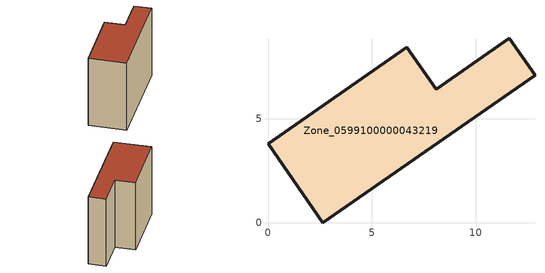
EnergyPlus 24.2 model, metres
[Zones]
Zone_0599100000043219
 floor ground (C_G): 2.63,0 0,3.78 6.67,8.44 8.09,6.4 11.61,8.85 12.84,7.08 z0
 wall outside (C_F): 2.63,0 12.84,7.08 11.61,8.85 8.09,6.4 6.67,8.44 0,3.78 2.63,0 z0:9.19
 roof outside (C_R): 0,3.78 2.63,0 12.84,7.08 11.61,8.85 8.09,6.4 6.67,8.44 z9.19
[BUILDING]
Pand.0599100000043219: North Axis=0; Terrain=City; Loads Convergence Tolerance Value=0.04; Temperature Convergence Tolerance Value=0.4; Solar Distribution=FullExterior; Maximum Number of Warmup Days=25; Minimum Number of Warmup Days=1
[Site:Location]
Rotterdam.The.Hague.AP_ZH_NLD Design_Conditions: Latitude=51.96; Longitude=4.45; Time Zone=1; Elevation=-4.5
[SITE:GROUNDTEMPERATURE:BUILDINGSURFACE]
18, 18, 18, 18, 18, 18, 18, 18, 18, 18, 18, 18
[MATERIAL] Thermal Absorptance=0.9; Solar Absorptance=0.7; Visible Absorptance=0.7
Name | Roughness | Thickness | Conductivity | Density | Specific Heat
G.TI.1946 | MediumSmooth | 0.15 | 1 | 540 | 1210
F.TI.1946 | Rough | 0.3 | 0.857143 | 1920 | 840
R.TI.1946 | MediumRough | 0.2 | 0.1 | 1500 | 1000
[CONSTRUCTION]
C_G: G.TI.1946
C_F: F.TI.1946
C_R: R.TI.1946
[ZONE]
Zone_0599100000043219: Type=1; Multiplier=1; Ceiling Height=Autocalculate; Volume=Autocalculate; Floor Area=autocalculate; Part of Total Floor Area=Yes
[ZONEINFILTRATION:DESIGNFLOWRATE]
Infil_Zone_0599100000043219: Zone or ZoneList or Space or SpaceList=Zone_0599100000043219; Schedule=AlwaysOn; Design Flow Rate Calculation Method=Flow/Area; Flow Rate per Floor Area=0.003; Constant Term Coefficient=1; Temperature Term Coefficient=0; Velocity Term Coefficient=0; Velocity Squared Term Coefficient=0
[HVACTEMPLATE:ZONE:IDEALLOADSAIRSYSTEM]
Zone_0599100000043219: Maximum Heating Supply Air Temperature=50; Minimum Cooling Supply Air Temperature=13; Maximum Heating Supply Air Humidity Ratio=0.0156; Minimum Cooling Supply Air Humidity Ratio=0.0077; Heating Limit=NoLimit; Cooling Limit=NoLimit; Dehumidification Control Type=ConstantSensibleHeatRatio; Cooling Sensible Heat Ratio=0.7; Dehumidification Setpoint=60; Humidification Control Type=None; Humidification Setpoint=30; Outdoor Air Method=None; Outdoor Air Flow Rate per Person=0.00944; Outdoor Air Flow Rate per Zone Floor Area=0; Outdoor Air Flow Rate per Zone=0; Demand Controlled Ventilation Type=None; Outdoor Air Economizer Type=NoEconomizer; Heat Recovery Type=None; Sensible Heat Recovery Effectiveness=0.7; Latent Heat Recovery Effectiveness=0.65
[ZONECONTROL:THERMOSTAT]
ThermostatControl_Zone_0599100000043219: Zone or ZoneList=Zone_0599100000043219; Control Type Schedule=DualSetpointControlType; Control 1=Thermostat_Zone_0599100000043219; Temperature Difference Between Cutout And Setpoint=0
[THERMOSTATSETPOINT:DUALSETPOINT]
Thermostat_Zone_0599100000043219: Heating Setpoint Temperature Schedule=HeatingSetpoint_Zone_0599100000043219; Cooling Setpoint Temperature Schedule=CoolingSetpoint_Zone_0599100000043219
[SCHEDULE:COMPACT]
HeatingSetpoint_Zone_0599100000043219: Through: 12/31, For: AllDays, Until: 24:00, 21
CoolingSetpoint_Zone_0599100000043219: Through: 12/31, For: AllDays, Until: 24:00, 24
DualSetpointControlType: Through: 12/31, For: AllDays, Until: 24:00, 4
AlwaysOn: Through: 12/31, For: AllDays, Until: 24:00, 1
